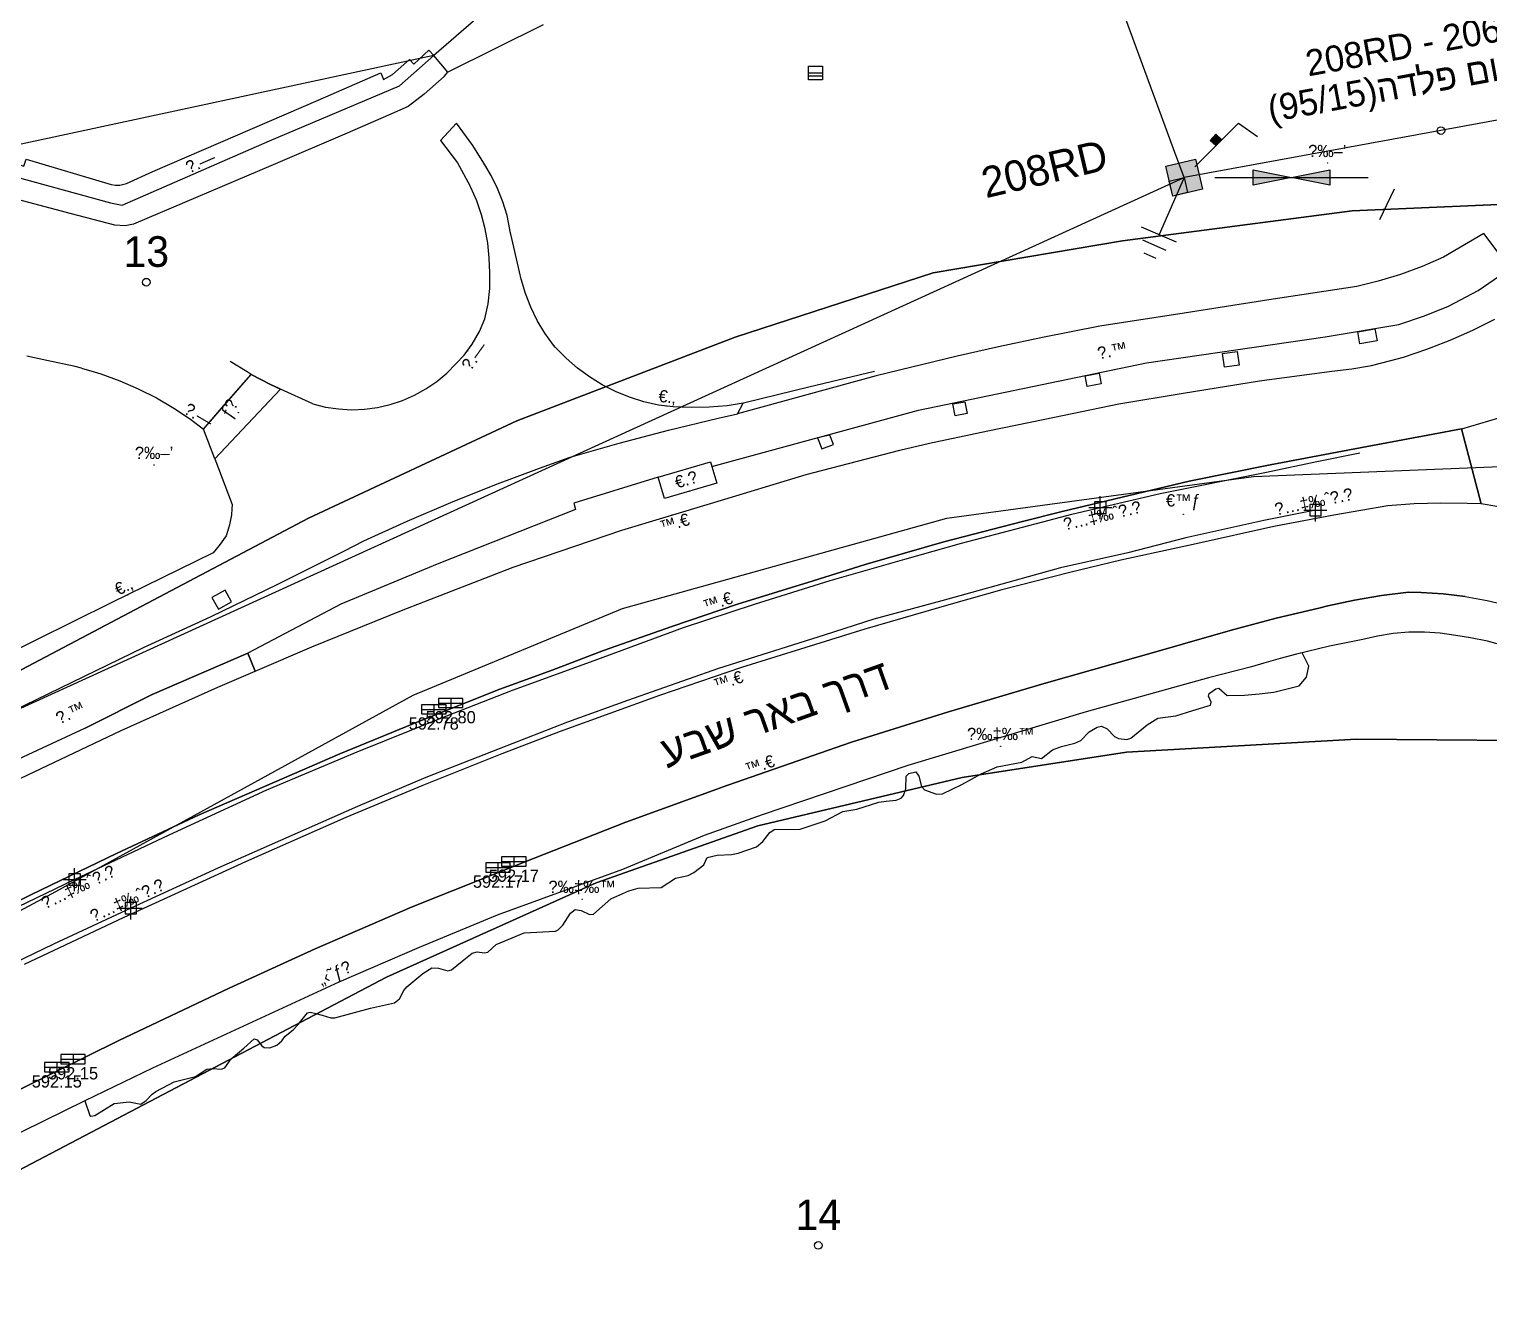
# Model space of a CAD drawing. Header units: metres. Extents: x 218299 to 220222, y 572714 to 574340.
# Drawn here: x 219851.5 to 219946.7, y 573638.4 to 573720.8 of the extents above; entities that cross this region are included whole.
import ezdxf
from ezdxf.enums import TextEntityAlignment as Align

# ---------------------------------------------------------------- set-up
doc = ezdxf.new("R2010")
doc.units = ezdxf.units.M
doc.header["$MEASUREMENT"] = 0
doc.header["$PDMODE"] = 66
doc.header["$PDSIZE"] = 0.75
for name, color, linetype in [('1602', 44, 'Continuous'), ('1603', 44, 'Continuous'), ('6011', 10, 'Continuous'), ('6371', 7, 'Continuous'), ('6522', 1, 'Continuous'), ('6531', 7, 'Continuous'), ('6561', 7, 'Continuous'), ('6902', 1, 'Continuous'), ('A_POINTS', 2, 'Continuous'), ('I_OTHER', 7, 'Continuous'), ('M2211', 253, 'Continuous'), ('M2401', 7, 'Continuous'), ('M2404', 7, 'Continuous'), ('M2405', 253, 'Continuous'), ('M2407', 253, 'Continuous'), ('M2408', 253, 'Continuous'), ('M2412', 253, 'Continuous'), ('M2420', 253, 'Continuous'), ('m2511', 253, 'Continuous'), ('M2602', 253, 'Continuous'), ('M2605', 253, 'Continuous'), ('M2802', 253, 'Continuous'), ('M2804', 253, 'Continuous'), ('M2809', 253, 'Continuous'), ('M4903', 253, 'Continuous'), ('M5203', 253, 'Continuous'), ('M5250', 253, 'Continuous'), ('Y4410', 253, 'Continuous')]:
    doc.layers.add(name, color=color, linetype=linetype)
doc.styles.add('HEBTXT', font='HEBTXT')
doc.styles.add('MAVAT_HEBTXT', font='HEBTXT')

# ---------------------------------------------------------------- blocks, each defined once
blk = doc.blocks.new('6902')
at = {"layer": 'A_POINTS'}
blk.add_circle((0, 0), 0.25, dxfattribs=at)
at = {"color": 0, "style": 'HEBTXT', "flags": 1}
blk.add_attdef('CODE', (-2.918, 6.399), '', height=1.7, dxfattribs=at)
at = {"color": 0, "style": 'HEBTXT'}
for tag, p in [('PATH', (0.169, 4.708)), ('HTCH', (0.169, 2.708))]:
    blk.add_attdef(tag, text='', height=1.7, dxfattribs=at).set_placement(p, align=Align.MIDDLE_CENTER)
blk = doc.blocks.new('6522')
at = {"color": 0}
for points in [[(0.707, 0.707), (3.55, 3.55), (4.778, 2.689)], [(2.084, 2.082), (1.693, 2.422), (2.067, 2.83), (2.465, 2.465)]]:
    blk.add_lwpolyline(points, dxfattribs=at)
blk.add_solid([(2.083, 2.083), (1.693, 2.422), (2.465, 2.465), (2.067, 2.83)], dxfattribs=at)
at = {"color": 0, "style": 'HEBTXT'}
blk.add_attdef('PLACE', (4.757, 3.899), '', height=1.7, dxfattribs=at)
blk = doc.blocks.new('6371')
at = {"color": 0}
for points in [[(-1, -1), (-1, 1), (1, 1), (1, -1)], [(-1, -1), (-1, 0), (0, 0), (0, -1)]]:
    blk.add_lwpolyline(points, close=True, dxfattribs=at)
blk.add_solid([(-1, -1), (1, -1), (-1, 1), (1, 1)], dxfattribs=at)
at = {"color": 0, "style": 'HEBTXT'}
blk.add_attdef('POLE_NUM', (2, 2), '', height=2, dxfattribs=at)
at = {"color": 0, "style": 'HEBTXT', "flags": 1}
blk.add_attdef('MAP_TYPE', (2.062, -0.532), '', height=2, dxfattribs=at)
blk = doc.blocks.new('6531')
at = {"color": 0}
blk.add_lwpolyline([(2, 0), (12, 0)], dxfattribs=at)
for points in [[(4.5, -0.5), (4.5, 0.5), (7, 0)], [(9.5, 0.5), (9.5, -0.5), (7, 0)]]:
    blk.add_lwpolyline(points, close=True, dxfattribs=at)
for points in [[(4.5, -0.5), (4.5, 0.5), (7, 0)], [(9.5, -0.5), (9.5, 0.5), (7, 0)]]:
    blk.add_solid(points, dxfattribs=at)
blk = doc.blocks.new('6561')
at = {"color": 0}
blk.add_line((0, 0), (-1.62, -3.72), dxfattribs=at)
at = {"color": 0, "flags": 128}
for points in [[(-2.812, -3.202), (-0.519, -4.199)], [(-2.718, -4.061), (-1.185, -4.727)], [(-2.624, -4.919), (-1.851, -5.255)]]:
    blk.add_lwpolyline(points, dxfattribs=at)
at = {"color": 0, "style": 'HEBTXT'}
for tag, p in [('TYPE', (1.691, -1.644)), ('DESC', (1.691, -4.209))]:
    blk.add_attdef(tag, p, '', height=1.5, dxfattribs=at)
blk = doc.blocks.new('1603')
at = {"layer": 'A_POINTS'}
blk.add_circle((0, 0), 0.25, dxfattribs=at)
at = {"color": 0, "style": 'HEBTXT'}
blk.add_attdef('PARCEL_NUM', text='', height=2, dxfattribs=at).set_placement((0, 1), align=Align.CENTER)
at = {"color": 0, "style": 'HEBTXT', "flags": 1}
blk.add_attdef('LOT_NUM', text='', height=2, dxfattribs=at).set_placement((0, -2.5), align=Align.CENTER)
blk = doc.blocks.new('M2802')
blk.add_circle((0, 0), 0.025)
at = {"style": 'MAVAT_HEBTXT'}
blk.add_attdef('NAME', text='', height=0.8, dxfattribs=at).set_placement((0, 1.59), align=Align.MIDDLE)
blk = doc.blocks.new('M2804')
blk.add_circle((0, 0), 0.025)
at = {"style": 'MAVAT_HEBTXT'}
blk.add_attdef('NAME', text='', height=0.8, dxfattribs=at).set_placement((0, 1.59), align=Align.MIDDLE)
blk = doc.blocks.new('M2404')
blk.add_circle((0, 0), 0.025)
at = {"style": 'MAVAT_HEBTXT'}
blk.add_attdef('NAME', text='', height=0.8, dxfattribs=at).set_placement((0, 1.59), align=Align.MIDDLE)
blk = doc.blocks.new('M2211')
blk.add_circle((0, 0), 0.025)
at = {"style": 'MAVAT_HEBTXT'}
blk.add_attdef('NAME', text='', height=0.8, dxfattribs=at).set_placement((0, 1.59), align=Align.MIDDLE)
blk = doc.blocks.new('M2407')
blk.add_circle((0, 0), 0.025)
at = {"style": 'MAVAT_HEBTXT'}
blk.add_attdef('NAME', text='', height=0.8, dxfattribs=at).set_placement((0, 1.59), align=Align.MIDDLE)
blk = doc.blocks.new('M2408')
blk.add_circle((0, 0), 0.025)
at = {"style": 'MAVAT_HEBTXT'}
blk.add_attdef('NAME', text='', height=0.8, dxfattribs=at).set_placement((0, 1.59), align=Align.MIDDLE)
blk = doc.blocks.new('M2412')
blk.add_circle((0, 0), 0.025)
at = {"style": 'MAVAT_HEBTXT'}
blk.add_attdef('NAME', text='', height=0.8, dxfattribs=at).set_placement((0, 1.59), align=Align.MIDDLE)
blk = doc.blocks.new('M2602')
blk.add_circle((0, 0), 0.025)
at = {"style": 'MAVAT_HEBTXT'}
blk.add_attdef('NAME', text='', height=0.8, dxfattribs=at).set_placement((0, 1.59), align=Align.MIDDLE)
blk = doc.blocks.new('M2605')
blk.add_circle((0, 0), 0.025)
at = {"style": 'MAVAT_HEBTXT'}
blk.add_attdef('NAME', text='', height=0.8, dxfattribs=at).set_placement((0, 1.59), align=Align.MIDDLE)
blk = doc.blocks.new('M2809')
blk.add_circle((0, 0), 0.025)
at = {"style": 'MAVAT_HEBTXT'}
blk.add_attdef('NAME', text='', height=0.8, dxfattribs=at).set_placement((0, 1.59), align=Align.MIDDLE)
blk = doc.blocks.new('2511')
blk.add_point((0, 0))
at = {"style": 'HEBTXT'}
blk.add_attdef('TYPE', text='', height=0.8, dxfattribs=at).set_placement((0, 1.12), align=Align.MIDDLE)
blk = doc.blocks.new('M5203')
for points in [[(1.54, -1.47), (-1.54, -1.47), (-1.54, 1.47), (1.54, 1.47)], [(-1.54, 0), (1.54, 0)], [(1.54, 1.47), (1.54, -1.47)], [(-1.54, -0.66), (1.54, -0.66)]]:
    blk.add_lwpolyline(points)
at = {"style": 'MAVAT_HEBTXT', "flags": 1}
for tag, p in [('MARK', (0, 3.2)), ('HEIGHT', (0, -3.3)), ('NAME', (0, -5.87))]:
    blk.add_attdef(tag, text='', height=0.8, dxfattribs=at).set_placement(p, align=Align.MIDDLE)
blk = doc.blocks.new('M4903')
blk.add_lwpolyline([(-1.6, -0.59), (1.6, -0.59), (1.6, 0.62), (-1.6, 0.62)], close=True)
for points in [[(-1.57, 0), (1.57, 0)], [(0, 0.62), (0, -0.59)]]:
    blk.add_lwpolyline(points)
at = {"style": 'MAVAT_HEBTXT', "flags": 1}
for tag, p in [('MARK', (0, 1.87)), ('IL', (0, -6.97))]:
    blk.add_attdef(tag, text='', height=0.8, dxfattribs=at).set_placement(p, align=Align.MIDDLE)
at = {"style": 'MAVAT_HEBTXT'}
for tag, p in [('HEIGHT', (0, -1.84)), ('NAME', (0, -4.41))]:
    blk.add_attdef(tag, text='', height=0.8, dxfattribs=at).set_placement(p, align=Align.MIDDLE)
blk = doc.blocks.new('111')
at = {"layer": 'M2211'}
blk.add_polyline3d([(219896.387, 573691.186, 595.65), (219892.971, 573690.181, 595.65), (219892.549, 573691.579, 595.65), (219892.549, 573691.579, 595.65), (219895.965, 573692.584, 595.65), (219896.058, 573692.278, 595.65), (219896.387, 573691.186, 595.65)], close=True, dxfattribs=at)
at = {"layer": 'M2401'}
for points in [[(219850.98, 573671.925, 594.211), (219853.592, 573673.165, 594.211), (219857.524, 573675.034, 594.211), (219863.825, 573677.874, 594.211), (219866.253, 573678.914, 594.211), (219869.962, 573680.504, 594.211), (219875.813, 573682.882, 594.211), (219883.104, 573685.692, 594.211), (219890.187, 573688.119, 594.211), (219896.198, 573689.932, 594.211), (219902.216, 573691.755, 594.211), (219908.319, 573693.346, 594.211), (219910.247, 573693.806, 594.211), (219914.067, 573694.605, 594.211), (219917.79, 573695.356, 594.211), (219922.618, 573696.369, 594.211), (219926.815, 573697.063, 594.211), (219931.794, 573697.873, 594.211), (219936.512, 573698.494, 594.211), (219937.81, 573698.645, 594.211), (219939.095, 573698.874, 594.211), (219940.365, 573699.181, 594.211), (219941.174, 573699.42, 594.211), (219942.711, 573699.93, 594.211), (219942.988, 573700.037, 594.211), (219944.221, 573700.514, 594.211), (219945.7, 573701.171, 594.211), (219945.701, 573701.171, 594.211), (219947.146, 573701.9, 594.211)], [(219844.794, 573660.923, 592.981), (219851.667, 573664.325, 592.981), (219857.214, 573667.013, 592.981), (219862.613, 573669.534, 592.981), (219871.778, 573673.526, 592.981), (219876.987, 573675.658, 592.981), (219882.236, 573677.747, 592.981), (219885.636, 573678.986, 592.981), (219888.981, 573680.256, 592.981), (219893.456, 573681.824, 592.981), (219897.726, 573683.289, 592.981), (219902.674, 573684.811, 592.981), (219906.06, 573685.865, 592.981), (219911.198, 573687.345, 592.981), (219916.322, 573688.683, 592.981), (219918.906, 573689.335, 592.981), (219927.191, 573691.313, 592.981), (219932.494, 573692.389, 592.981), (219938.81, 573693.575, 592.981), (219943.123, 573694.385, 592.981), (219944.971, 573694.722, 592.981), (219944.981, 573694.723, 592.981), (219947.929, 573695.599, 592.981)], [(219949.315, 573689.309, 592.981), (219946.248, 573689.829, 592.981), (219946.222, 573689.834, 592.981), (219945.337, 573689.866, 592.981), (219943.608, 573689.88, 592.981), (219941.881, 573689.826, 592.981), (219940.158, 573689.706, 592.981), (219936.644, 573689.103, 592.981), (219932.718, 573688.363, 592.981), (219927.649, 573687.23, 592.981), (219922.749, 573686.158, 592.981), (219919.41, 573685.353, 592.981), (219914.98, 573684.214, 592.981), (219911.675, 573683.292, 592.981), (219906.047, 573681.658, 592.981), (219897.994, 573679.158, 592.981), (219892.652, 573677.314, 592.981), (219886.164, 573674.97, 592.981), (219882.361, 573673.519, 592.981), (219877.138, 573671.434, 592.981), (219872.178, 573669.358, 592.981), (219865.626, 573666.474, 592.981), (219857.689, 573662.838, 592.981), (219851.188, 573659.761, 592.981)], [(219945.195, 573683.787, 592.648), (219945.21, 573683.786, 592.648), (219946.632, 573683.535, 592.648), (219948.039, 573683.206, 592.648)], [(219849.079, 573650.722, 592.648), (219857.367, 573654.812, 592.648), (219864.56, 573658.224, 592.648), (219870.184, 573660.795, 592.648), (219876.512, 573663.523, 592.648), (219884.415, 573666.683, 592.648), (219890.453, 573669.046, 592.648), (219897.096, 573671.481, 592.648), (219905.175, 573674.274, 592.648), (219911.488, 573676.255, 592.648), (219917.745, 573678.111, 592.648), (219925.323, 573680.251, 592.648), (219928.193, 573681.094, 592.648), (219930.105, 573681.635, 592.648), (219932.872, 573682.362, 592.648), (219935.654, 573683.027, 592.648), (219936.251, 573683.175, 592.648), (219937.987, 573683.55, 592.648), (219939.738, 573683.847, 592.648), (219941.5, 573684.066, 592.648), (219942.335, 573684.049, 592.648), (219943.776, 573683.957, 592.648), (219945.195, 573683.787, 592.648)]]:
    blk.add_polyline3d(points, dxfattribs=at)
at = {"layer": 'M2404'}
for points in [[(219945.7, 573701.171, 593.248), (219945.701, 573701.171, 593.248), (219947.146, 573701.9, 593.248)], [(219850.98, 573671.925, 593.311), (219853.592, 573673.165, 593.311), (219857.524, 573675.034, 593.311), (219863.825, 573677.874, 593.311), (219866.253, 573678.914, 593.311), (219869.962, 573680.504, 593.311), (219875.813, 573682.882, 593.311), (219883.104, 573685.692, 593.311), (219890.187, 573688.119, 593.311), (219896.198, 573689.932, 593.311), (219902.216, 573691.755, 593.311), (219908.319, 573693.346, 593.311), (219910.247, 573693.806, 593.311), (219914.067, 573694.605, 593.311), (219917.79, 573695.356, 593.311), (219922.618, 573696.369, 593.311), (219926.815, 573697.063, 593.311), (219931.794, 573697.873, 593.311), (219936.512, 573698.494, 593.311), (219937.81, 573698.645, 593.311), (219939.095, 573698.874, 593.311), (219940.365, 573699.181, 593.311), (219941.174, 573699.42, 593.311), (219942.711, 573699.93, 593.311), (219942.988, 573700.037, 593.311)], [(219944.971, 573694.722, 592.981), (219943.123, 573694.385, 592.981), (219938.81, 573693.575, 592.981), (219932.494, 573692.389, 592.981), (219927.191, 573691.313, 592.981), (219918.906, 573689.335, 592.981), (219916.322, 573688.683, 592.981), (219911.198, 573687.345, 592.981), (219906.06, 573685.865, 592.981), (219902.674, 573684.811, 592.981), (219897.726, 573683.289, 592.981), (219893.456, 573681.824, 592.981), (219888.981, 573680.256, 592.981), (219885.636, 573678.986, 592.981), (219882.236, 573677.747, 592.981), (219876.987, 573675.658, 592.981), (219871.778, 573673.526, 592.981), (219862.613, 573669.534, 592.981), (219857.214, 573667.013, 592.981), (219851.667, 573664.325, 592.981), (219844.794, 573660.923, 592.981)], [(219946.248, 573689.829, 592.741), (219946.222, 573689.834, 592.741), (219945.337, 573689.866, 592.741), (219943.608, 573689.88, 592.741), (219941.881, 573689.826, 592.741), (219940.158, 573689.706, 592.741), (219936.644, 573689.103, 592.741), (219932.718, 573688.363, 592.741), (219927.649, 573687.23, 592.741), (219922.749, 573686.158, 592.741), (219919.41, 573685.353, 592.741), (219914.98, 573684.214, 592.741), (219911.675, 573683.292, 592.741), (219906.047, 573681.658, 592.741), (219897.994, 573679.158, 592.741), (219892.652, 573677.314, 592.741), (219886.164, 573674.97, 592.741), (219882.361, 573673.519, 592.741), (219877.138, 573671.434, 592.741), (219872.178, 573669.358, 592.741), (219865.626, 573666.474, 592.741), (219857.689, 573662.838, 592.741), (219851.188, 573659.761, 592.741)], [(219945.195, 573683.787, 592.621), (219943.776, 573683.957, 592.621), (219942.335, 573684.049, 592.621), (219941.5, 573684.066, 592.621), (219939.738, 573683.847, 592.621), (219937.987, 573683.55, 592.621), (219936.251, 573683.175, 592.621), (219935.654, 573683.027, 592.621), (219932.872, 573682.362, 592.621), (219930.105, 573681.635, 592.621), (219928.193, 573681.094, 592.621), (219925.323, 573680.251, 592.621), (219917.745, 573678.111, 592.621), (219911.488, 573676.255, 592.621), (219905.175, 573674.274, 592.621), (219897.096, 573671.481, 592.621), (219890.453, 573669.046, 592.621), (219884.415, 573666.683, 592.621), (219876.512, 573663.523, 592.621), (219870.184, 573660.795, 592.621), (219864.56, 573658.224, 592.621), (219857.367, 573654.812, 592.621), (219849.079, 573650.722, 592.621)]]:
    blk.add_polyline3d(points, dxfattribs=at)
at = {"layer": 'M2405'}
for points in [[(219880.503, 573721.332, 594.681), (219877.916, 573719.095, 594.681)], [(219885.049, 573721.101, 593.648), (219878.842, 573718.007, 593.648)]]:
    blk.add_polyline3d(points, dxfattribs=at)
at = {"layer": 'M2407'}
for points in [[(219878.587, 573717.732, 595.177), (219878.842, 573718.007, 595.177), (219877.916, 573719.095, 595.335)], [(219878.587, 573717.732, 595.177), (219877.29, 573716.572, 595.177), (219876.237, 573715.768, 595.177), (219874.963, 573715.214, 595.177), (219872.26, 573714.03, 595.072), (219867.432, 573711.961, 595.072), (219858.328, 573708.094, 594.967), (219857.772, 573707.982, 594.967), (219857.118, 573708.017, 594.967), (219854.289, 573708.762, 594.967), (219848.694, 573710.253, 595.072)], [(219948.146, 573705.193, 593.337), (219946.424, 573707.475, 593.397), (219943.783, 573705.935, 593.427), (219942.397, 573705.338, 593.427), (219940.981, 573704.816, 593.427), (219939.54, 573704.37, 593.427), (219938.145, 573704.016, 593.427), (219932.407, 573703.146, 593.427), (219926.877, 573702.292, 593.367), (219921.376, 573701.426, 593.397), (219917.64, 573700.704, 593.427), (219914.753, 573700.082, 593.397), (219912.056, 573699.466, 593.457), (219906.784, 573698.194, 593.487)], [(219896.058, 573692.278, 593.392), (219909.537, 573695.96, 593.482), (219924.406, 573699.032, 593.482), (219936.063, 573700.728, 593.482), (219940.885, 573701.54, 593.482), (219942.559, 573702.102, 593.482), (219944.118, 573702.745, 593.482), (219946.062, 573703.756, 593.482), (219948.146, 573705.193, 593.337)], [(219906.784, 573698.194, 593.487), (219897.728, 573695.714, 593.61)], [(219892.549, 573691.579, 593.441), (219887.058, 573689.876, 593.441), (219887.166, 573689.456, 593.441), (219878.136, 573685.894, 593.351), (219871.842, 573683.287, 593.351), (219865.777, 573680.082, 593.1)], [(219855.174, 573675.199, 592.92), (219859.542, 573677.39, 592.98), (219865.777, 573680.082, 593.1)], [(219855.174, 573675.199, 592.92), (219847.351, 573671.565, 592.815), (219841.043, 573668.426, 592.71), (219836.134, 573666.004, 592.605), (219827.626, 573661.567, 592.395), (219821.87, 573658.567, 592.185), (219814.373, 573654.74, 592.08), (219809.52, 573652.177, 591.975), (219800.611, 573647.658, 591.765), (219790.735, 573642.723, 591.45), (219783.199, 573639.005, 591.345)]]:
    blk.add_polyline3d(points, dxfattribs=at)
at = {"layer": 'M2408'}
for points in [[(219883.502, 573704.971, 594.757), (219882.933, 573707.44, 594.757), (219882.91, 573707.588, 594.757), (219882.888, 573707.736, 594.757), (219882.694, 573708.656, 594.757), (219882.424, 573709.556, 594.757), (219882.078, 573710.429, 594.757), (219881.66, 573711.27, 594.757), (219881.172, 573712.072, 594.757), (219880.461, 573713.23, 594.757), (219879.399, 573714.676, 594.757), (219878.362, 573713.56, 594.757)], [(219846.568, 573674.432, 593.13), (219858.987, 573680.453, 593.13), (219863.385, 573682.487, 593.13), (219867.75, 573684.59, 593.13), (219872.082, 573686.762, 593.13), (219873.358, 573687.418, 593.13), (219876.177, 573688.707, 593.13), (219879.028, 573689.929, 593.13), (219881.906, 573691.083, 593.13), (219884.812, 573692.168, 593.13), (219886.816, 573692.872, 593.13), (219890.015, 573693.801, 593.13), (219893.235, 573694.655, 593.13), (219896.474, 573695.434, 593.13), (219897.728, 573695.714, 593.13), (219898.093, 573696.404, 593.13)], [(219946.248, 573689.829, 592.831), (219944.971, 573694.722, 592.831)], [(219947.747, 573680.56, 593.059), (219946.662, 573680.866, 593.059), (219945.558, 573681.095, 593.059), (219944.598, 573681.23, 593.059), (219943.58, 573681.383, 593.059), (219942.553, 573681.457, 593.059), (219941.524, 573681.451, 593.059), (219940.498, 573681.365, 593.059), (219939.482, 573681.2, 593.059), (219938.525, 573680.97, 593.059), (219936.352, 573680.536, 593.059), (219934.196, 573680.025, 593.059), (219933.128, 573679.731, 593.059), (219932.06, 573679.437, 593.059), (219931.266, 573679.198, 593.059), (219928.462, 573678.485, 593.059), (219920.471, 573676.262, 593.059), (219908.844, 573672.755, 593.059), (219899.347, 573669.539, 593.059), (219895.556, 573668.177, 593.059), (219890.232, 573665.959, 593.059), (219882.06, 573662.975, 593.059), (219876.972, 573660.871, 593.059), (219871.717, 573658.619, 593.059), (219859.555, 573653.006, 593.059), (219855.157, 573650.856, 593.059), (219847.032, 573646.884, 593.059)], [(219865.777, 573680.082, 593.1), (219866.253, 573678.914, 593.1)]]:
    blk.add_polyline3d(points, dxfattribs=at)
at = {"layer": 'M2412'}
for points in [[(219846.94, 573712.436, 595.44), (219847.26, 573713.21, 595.429), (219851.175, 573711.878, 595.375), (219851.327, 573712.326, 595.499), (219856.879, 573710.685, 595.484), (219857.143, 573710.633, 595.484), (219857.437, 573710.643, 595.489), (219857.867, 573710.743, 595.479), (219859.577, 573711.533, 595.489), (219870.382, 573716.184, 595.578), (219874.456, 573717.965, 595.544), (219874.627, 573717.531, 595.32), (219875.228, 573717.858, 595.35), (219876.322, 573718.835, 595.4), (219876.61, 573718.537, 595.276), (219877.588, 573719.446, 595.286), (219877.916, 573719.095, 595.335)], [(219862.896, 573694.718, 594.577), (219865.993, 573698.288, 594.705), (219867.27, 573697.626, 593.985), (219867.912, 573697.328, 593.445), (219863.628, 573692.782, 593.445), (219863.628, 573692.782, 593.445)]]:
    blk.add_polyline3d(points, close=True, dxfattribs=at)
at = {"layer": 'M2420'}
blk.add_lwpolyline([(219445.691, 573442.812), (219468.625, 573458.445), (219498.301, 573476.675), (219550.711, 573503.985), (219612.156, 573535.917), (219624.068, 573542.933), (219675.566, 573570.285), (219719.91, 573592.88), (219768.365, 573619.149), (219812.181, 573642.47), (219853.257, 573664.527), (219876.57, 573677.339), (219890.222, 573683.01), (219911.39, 573688.906), (219931.388, 573691.621), (219956.09, 573692.62)], dxfattribs=at)
blk.add_lwpolyline([(219445.691, 573442.812), (219468.625, 573458.445), (219498.301, 573476.675), (219550.711, 573503.985), (219612.156, 573535.917), (219624.068, 573542.933), (219675.566, 573570.285), (219719.91, 573592.88), (219768.365, 573619.149), (219812.181, 573642.47), (219853.257, 573664.527), (219876.57, 573677.339), (219890.222, 573683.01), (219911.39, 573688.906), (219931.388, 573691.621), (219956.09, 573692.62)], dxfattribs=at)
at = {"layer": 'M2420', "linetype": 'Continuous', "lineweight": -3}
blk.add_lwpolyline([(219445.691, 573442.812), (219468.625, 573458.445), (219498.301, 573476.675), (219550.711, 573503.985), (219612.156, 573535.917), (219624.068, 573542.933), (219675.566, 573570.285), (219719.91, 573592.88), (219768.365, 573619.149), (219812.181, 573642.47), (219853.257, 573664.527), (219876.57, 573677.339), (219890.222, 573683.01), (219911.39, 573688.906), (219931.388, 573691.621), (219956.09, 573692.62)], dxfattribs=at)
at = {"layer": 'm2511'}
for points in [[(219849.532, 573662.942, 593.903), (219854.486, 573665.308, 593.903), (219860.656, 573668.239, 593.903), (219867.026, 573671.177, 593.903), (219872.928, 573673.651, 593.903), (219878.273, 573675.81, 593.903), (219883.062, 573677.668, 593.903), (219888.374, 573679.616, 593.903), (219894.219, 573681.756, 593.903), (219898.839, 573683.296, 593.903), (219903.767, 573684.822, 593.903), (219908.644, 573686.22, 593.903), (219912.347, 573687.278, 593.903), (219917.655, 573688.655, 593.903), (219919.547, 573689.155, 593.903), (219925.309, 573690.5, 593.903), (219932.241, 573691.913, 593.903), (219935.531, 573692.591, 593.903), (219938.329, 573693.167, 593.903)], [(219935.436, 573689.423, 593.723), (219932.074, 573688.74, 593.723), (219926.971, 573687.606, 593.723), (219923.199, 573686.645, 593.723), (219918.811, 573685.667, 593.723), (219915.373, 573684.709, 593.723), (219911.061, 573683.512, 593.723), (219906.635, 573682.309, 593.723), (219903.392, 573681.258, 593.723), (219896.492, 573679.09, 593.723), (219890.562, 573677.005, 593.723), (219886.64, 573675.578, 593.723), (219882.172, 573673.843, 593.723), (219877.405, 573671.97, 593.723), (219872.944, 573670.068, 593.723), (219863.832, 573666.061, 593.723), (219858.148, 573663.443, 593.723), (219853.098, 573661.084, 593.723), (219846.697, 573657.992, 593.723)]]:
    blk.add_polyline3d(points, dxfattribs=at)
at = {"layer": 'M2602'}
for points in [[(219906.672, 573698.472, 594.079), (219902.396, 573697.444, 594.139), (219898.219, 573696.424, 594.199), (219898.093, 573696.404, 594.198), (219897.055, 573696.242, 594.191), (219895.882, 573696.139, 594.194), (219894.704, 573696.116, 594.208), (219893.527, 573696.171, 594.231), (219892.572, 573696.275, 594.259), (219891.619, 573696.497, 594.247), (219890.686, 573696.794, 594.248), (219889.781, 573697.167, 594.259), (219888.908, 573697.611, 594.282), (219888.075, 573698.124, 594.316), (219887.286, 573698.702, 594.361), (219886.548, 573699.342, 594.417), (219885.864, 573700.04, 594.483), (219885.726, 573700.195, 594.499), (219885.163, 573700.978, 594.519), (219884.668, 573701.806, 594.54), (219884.242, 573702.671, 594.562), (219883.89, 573703.569, 594.584), (219883.613, 573704.493, 594.607), (219883.502, 573704.971, 594.619), (219883.502, 573704.971, 594.619), (219883.502, 573704.971, 594.619), (219883.502, 573704.971, 594.619)], [(219863.628, 573692.782, 594.061), (219864.758, 573689.792, 594.061), (219864.739, 573689.508, 594.061)], [(219864.739, 573689.508, 594.061), (219864.713, 573689.119, 594.061), (219864.588, 573688.456, 594.061), (219864.385, 573687.812, 594.061), (219864.361, 573687.75, 594.061), (219863.923, 573687.113, 594.061), (219863.517, 573686.627, 594.061), (219856.879, 573683.365, 593.641), (219849.471, 573679.725, 593.406)]]:
    blk.add_polyline3d(points, dxfattribs=at)
at = {"layer": 'M2605'}
for points in [[(219846.97, 573712.423, 595.44), (219849.524, 573711.482, 595.23), (219856.829, 573709.485, 595.02), (219857.59, 573709.327, 595.02), (219867.208, 573713.523, 595.23), (219875.684, 573717.119, 595.23), (219877.916, 573719.095, 595.335)], [(219878.362, 573713.56, 595.117), (219879.465, 573712.089, 595.117), (219880.261, 573710.621, 595.012)], [(219870.035, 573696.359, 594.697), (219870.861, 573696.154, 594.719), (219871.702, 573696.027, 594.74), (219872.552, 573695.981, 594.758), (219873.402, 573696.013, 594.775), (219874.246, 573696.126, 594.79), (219875.075, 573696.317, 594.802), (219875.883, 573696.585, 594.813), (219876.662, 573696.928, 594.821), (219877.406, 573697.343, 594.826), (219878.107, 573697.825, 594.83), (219878.76, 573698.371, 594.83), (219879.359, 573698.976, 594.828), (219879.905, 573699.544, 594.824), (219880.42, 573700.26, 594.817), (219880.909, 573701.085, 594.813), (219881.25, 573701.913, 594.813), (219881.473, 573702.88, 594.818), (219881.568, 573703.882, 594.827), (219881.571, 573704.919, 594.84), (219881.524, 573705.89, 594.858), (219881.441, 573706.843, 594.88), (219881.279, 573707.785, 594.906), (219881.038, 573708.711, 594.936), (219880.721, 573709.613, 594.969), (219880.33, 573710.485, 595.006), (219880.261, 573710.621, 595.012)], [(219854.926, 573698.693, 594.577), (219854.52, 573698.793, 594.576), (219852.674, 573699.183, 594.592), (219851.358, 573699.484, 594.655)], [(219870.035, 573696.359, 594.697), (219867.912, 573697.328, 594.697), (219867.786, 573697.386, 594.697), (219867.27, 573697.626, 594.723), (219867.27, 573697.626, 594.723), (219867.269, 573697.626, 594.723), (219865.993, 573698.288, 594.789), (219865.737, 573698.442, 594.802), (219864.628, 573699.127, 594.802)], [(219854.926, 573698.693, 594.577), (219855.758, 573698.448, 594.577)], [(219855.758, 573698.448, 594.577), (219856.19, 573698.321, 594.577), (219857.429, 573697.873, 594.577), (219858.639, 573697.35, 594.577), (219859.815, 573696.755, 594.577), (219860.952, 573696.09, 594.577), (219862.047, 573695.356, 594.577), (219862.896, 573694.718, 594.577), (219864.092, 573696.096, 594.626)], [(219864.092, 573696.096, 594.626), (219865.993, 573698.288, 594.705)]]:
    blk.add_polyline3d(points, dxfattribs=at)
at = {"layer": 'M2802'}
blk.add_polyline3d([(219932.726, 573677.542, 592.575), (219934.383, 573677.947, 592.575), (219934.852, 573678.521, 592.575), (219935.003, 573679.242, 592.575), (219934.576, 573680.115, 592.602), (219934.196, 573680.025, 592.596), (219933.128, 573679.731, 592.561), (219932.06, 573679.437, 592.544), (219931.266, 573679.198, 592.531), (219928.462, 573678.485, 592.575), (219920.471, 573676.262, 592.485), (219908.844, 573672.755, 592.425), (219899.347, 573669.539, 592.305), (219895.556, 573668.177, 592.275), (219890.232, 573665.959, 592.245), (219882.06, 573662.975, 592.245), (219876.972, 573660.871, 592.215), (219871.717, 573658.619, 592.185), (219859.555, 573653.006, 592.215), (219855.157, 573650.856, 592.173), (219855.472, 573649.914, 592.053), (219855.552, 573649.855, 592.048), (219855.803, 573649.898, 592.053), (219857.058, 573650.681, 591.933), (219858.033, 573650.804, 591.933), (219858.809, 573650.645, 591.873), (219859.158, 573650.877, 591.857), (219859.551, 573651.305, 591.857), (219859.772, 573651.479, 591.873), (219860.973, 573652.098, 591.993), (219862.374, 573652.45, 592.113), (219863.115, 573652.925, 592.113), (219863.501, 573652.967, 592.074), (219864.05, 573652.928, 592.006), (219864.287, 573653.018, 591.993), (219864.706, 573653.611, 591.993), (219865.531, 573654.293, 591.993), (219866.195, 573654.902, 591.993), (219866.404, 573654.847, 592.024), (219866.69, 573654.461, 592.098), (219866.846, 573654.347, 592.113), (219867.216, 573654.319, 591.993), (219867.67, 573654.498, 591.993), (219868.006, 573654.775, 591.993), (219868.227, 573655.088, 591.993), (219868.741, 573655.506, 591.993), (219869.068, 573655.837, 591.993), (219869.669, 573656.599, 591.993), (219869.844, 573656.643, 591.993), (219870.212, 573656.574, 591.993), (219870.631, 573656.451, 591.98), (219871.19, 573656.28, 591.946), (219871.468, 573656.278, 591.933), (219873.788, 573656.917, 591.873), (219875.355, 573657.261, 591.873), (219875.677, 573657.528, 591.873), (219875.973, 573658.064, 591.873), (219876.155, 573658.304, 591.873), (219877.207, 573659.186, 591.962), (219877.79, 573659.537, 591.993), (219878.22, 573659.535, 591.993), (219878.825, 573659.35, 591.993), (219879.079, 573659.421, 591.993), (219879.777, 573659.99, 591.993), (219880.421, 573660.503, 591.993), (219880.739, 573660.581, 591.993), (219881.224, 573660.529, 591.993), (219881.44, 573660.579, 591.993), (219881.977, 573661.074, 591.993), (219883.81, 573661.839, 591.993), (219885.847, 573661.943, 591.873), (219886.03, 573662.023, 591.865), (219886.327, 573662.329, 591.851), (219886.828, 573663.113, 591.827), (219887.141, 573663.356, 591.813), (219887.528, 573663.29, 591.79), (219888.08, 573663.024, 591.756), (219888.326, 573663.048, 591.753), (219889.478, 573664.061, 591.873), (219890.633, 573664.571, 591.993), (219891.242, 573664.749, 591.873), (219892.758, 573664.801, 591.813), (219893.69, 573665.392, 591.813), (219894.508, 573665.578, 591.993), (219894.874, 573665.77, 591.987), (219895.531, 573666.276, 591.933), (219895.752, 573666.744, 592.053), (219896.414, 573666.904, 592.054), (219897.332, 573666.954, 592.021), (219897.777, 573667.03, 591.993), (219898.975, 573667.447, 591.873), (219899.378, 573667.797, 591.9), (219899.833, 573668.383, 591.977), (219900.127, 573668.57, 591.993), (219901.83, 573668.598, 591.993), (219903.452, 573669.153, 591.993), (219904.593, 573669.752, 592.053), (219905.526, 573669.904, 592.173), (219906.955, 573670.361, 592.173), (219907.436, 573670.431, 592.173), (219908.089, 573670.5, 592.173), (219908.407, 573670.63, 592.173), (219908.566, 573670.793, 592.173), (219908.717, 573671.223, 592.173), (219908.741, 573672.05, 592.293), (219908.92, 573672.236, 592.307), (219909.375, 573672.352, 592.293), (219909.553, 573672.055, 592.2), (219909.737, 573671.389, 592.036), (219909.941, 573671.169, 591.993), (219910.718, 573670.873, 591.951), (219911.098, 573670.912, 591.933), (219912.366, 573671.515, 591.873), (219913.636, 573672.21, 591.933), (219914.68, 573672.674, 591.813), (219916.274, 573672.967, 591.933), (219916.949, 573673.349, 591.993), (219917.574, 573673.219, 591.873), (219918.272, 573673.787, 591.993), (219918.877, 573673.986, 592.03), (219919.738, 573674.203, 592.073), (219920.125, 573674.382, 592.113), (219920.667, 573674.951, 592.233), (219921.207, 573675.255, 592.382), (219921.473, 573675.319, 592.413), (219921.847, 573675.146, 592.373), (219922.331, 573674.656, 592.281), (219922.586, 573674.514, 592.233), (219923.131, 573674.459, 592.153), (219923.385, 573674.542, 592.113), (219924.462, 573675.405, 591.993), (219925.163, 573675.846, 592.173), (219926.333, 573676.002, 592.233), (219927.445, 573676.341, 592.353), (219928.599, 573676.695, 592.473), (219928.639, 573676.878, 592.497), (219928.469, 573677.279, 592.523), (219928.508, 573677.448, 592.533), (219928.934, 573677.761, 592.493), (219929.14, 573677.813, 592.473), (219929.68, 573677.321, 592.473), (219930.817, 573677.344, 592.413), (219931.762, 573677.425, 592.533)], close=True, dxfattribs=at)
at = {"layer": 'M2809'}
for points in [[(219844.794, 573660.923, 592.447), (219851.667, 573664.325, 592.477), (219857.214, 573667.013, 592.567), (219862.613, 573669.534, 592.567), (219871.778, 573673.526, 592.717), (219876.987, 573675.658, 592.747), (219882.236, 573677.747, 592.867), (219885.636, 573678.986, 592.927), (219888.981, 573680.256, 592.897), (219893.456, 573681.824, 592.927), (219897.726, 573683.289, 592.867), (219902.674, 573684.811, 592.987), (219906.06, 573685.865, 592.987), (219911.198, 573687.345, 592.957), (219916.322, 573688.683, 593.041), (219918.906, 573689.335, 593.041), (219927.191, 573691.313, 593.011), (219932.494, 573692.389, 593.011), (219938.81, 573693.575, 593.011), (219943.123, 573694.385, 593.011), (219944.971, 573694.722, 592.981), (219944.971, 573694.722, 592.981), (219946.248, 573689.829, 592.831), (219946.248, 573689.829, 592.831), (219946.222, 573689.834, 592.831), (219945.337, 573689.866, 592.852), (219943.608, 573689.88, 592.858), (219941.881, 573689.826, 592.822), (219940.158, 573689.706, 592.741), (219936.644, 573689.103, 592.831), (219932.718, 573688.363, 592.801), (219927.649, 573687.23, 592.741), (219922.749, 573686.158, 592.741), (219919.41, 573685.353, 592.861), (219914.98, 573684.214, 592.831), (219911.675, 573683.292, 592.831), (219906.047, 573681.658, 592.771), (219897.994, 573679.158, 592.741), (219892.652, 573677.314, 592.711), (219886.164, 573674.97, 592.681), (219882.361, 573673.519, 592.711), (219877.138, 573671.434, 592.621), (219872.178, 573669.358, 592.651), (219865.626, 573666.474, 592.591), (219857.689, 573662.838, 592.471), (219851.188, 573659.761, 592.441)], [(219850.98, 573671.925, 592.867), (219853.592, 573673.165, 592.762), (219857.524, 573675.034, 592.951), (219863.825, 573677.874, 593.071), (219866.253, 573678.914, 593.119), (219865.777, 573680.082, 593.1), (219859.542, 573677.39, 592.98), (219855.174, 573675.199, 592.92), (219847.351, 573671.565, 592.815)]]:
    blk.add_polyline3d(points, dxfattribs=at)
at = {"layer": 'M5250'}
for points in [[(219938.2, 573701.064, 593.385), (219939.312, 573701.269, 593.385), (219939.457, 573700.486, 593.385), (219938.344, 573700.281, 593.385), (219938.2, 573701.064, 593.385)], [(219929.375, 573699.652, 593.385), (219930.339, 573699.789, 593.385), (219930.466, 573698.895, 593.385), (219929.501, 573698.758, 593.385), (219929.375, 573699.652, 593.385)], [(219920.404, 573698.199, 593.43), (219921.323, 573698.375, 593.43), (219921.458, 573697.67, 593.43), (219920.539, 573697.494, 593.43), (219920.404, 573698.199, 593.43)], [(219911.786, 573696.353, 593.407), (219912.566, 573696.502, 593.407), (219912.711, 573695.736, 593.407), (219911.931, 573695.588, 593.407), (219911.786, 573696.353, 593.407)], [(219903.996, 573693.71, 593.227), (219903.76, 573694.317, 593.227), (219902.959, 573694.133, 593.227), (219903.228, 573693.424, 593.227), (219903.996, 573693.71, 593.227)], [(219863.445, 573683.724, 593.287), (219863.861, 573682.967, 593.287), (219864.724, 573683.441, 593.287), (219864.308, 573684.198, 593.287), (219863.445, 573683.724, 593.287)]]:
    blk.add_polyline3d(points, dxfattribs=at)
at = {"layer": 'Y4410'}
blk.add_polyline3d([(219939.649, 573708.405, 593.384), (219940.593, 573710.395, 593.362)], dxfattribs=at)
at = {"layer": 'M2211'}
ref = blk.add_blockref('M2211', (219894.603, 573690.661), dxfattribs=dict(at, xscale=0.5, yscale=0.5, zscale=0.5))
ref.add_attrib('NAME', '€.\x9a', dxfattribs={"layer": '0', "height": 0.8, "rotation": 16.38919, "style": 'MAVAT_HEBTXT'}).set_placement((219894.379, 573691.425), align=Align.MIDDLE)
at = {"layer": 'M2404'}
ref = blk.add_blockref('M2404', (219893.464, 573689.107), dxfattribs=dict(at, xscale=0.5, yscale=0.5, zscale=0.5))
ref.add_attrib('NAME', '™.€', dxfattribs={"layer": '0', "height": 0.8, "rotation": 16.78151, "style": 'MAVAT_HEBTXT'}).set_placement((219893.623, 573688.581), align=Align.MIDDLE)
ref = blk.add_blockref('M2404', (219896.615, 573682.908), dxfattribs=dict(at, xscale=0.5, yscale=0.5, zscale=0.5))
ref.add_attrib('NAME', '™.€', dxfattribs={"layer": '0', "height": 0.8, "rotation": 18.9376, "style": 'MAVAT_HEBTXT'}).set_placement((219896.436, 573683.428), align=Align.MIDDLE)
ref = blk.add_blockref('M2404', (219896.94, 573678.794), dxfattribs=dict(at, xscale=0.5, yscale=0.5, zscale=0.5))
ref.add_attrib('NAME', '™.€', dxfattribs={"layer": '0', "height": 0.8, "rotation": 19.05137, "style": 'MAVAT_HEBTXT'}).set_placement((219897.12, 573678.275), align=Align.MIDDLE)
ref = blk.add_blockref('M2404', (219899.359, 573672.263), dxfattribs=dict(at, xscale=0.5, yscale=0.5, zscale=0.5))
ref.add_attrib('NAME', '™.€', dxfattribs={"layer": '0', "height": 0.8, "rotation": 19.06946, "style": 'MAVAT_HEBTXT'}).set_placement((219899.179, 573672.783), align=Align.MIDDLE)
at = {"layer": 'M2407'}
ref = blk.add_blockref('M2407', (219922.297, 573698.596), dxfattribs=dict(at, xscale=0.5, yscale=0.5, zscale=0.5))
ref.add_attrib('NAME', '\x8e.™', dxfattribs={"layer": '0', "height": 0.8, "rotation": 11.67113, "style": 'MAVAT_HEBTXT'}).set_placement((219922.186, 573699.851), align=Align.MIDDLE)
ref = blk.add_blockref('M2407', (219855.174, 573675.199), dxfattribs=dict(at, xscale=0.5, yscale=0.5, zscale=0.5))
ref.add_attrib('NAME', '\x8e.™', dxfattribs={"layer": '0', "height": 0.8, "rotation": 24.91792, "style": 'MAVAT_HEBTXT'}).set_placement((219854.209, 573676.202), align=Align.MIDDLE)
at = {"layer": 'M2408'}
ref = blk.add_blockref('M2408', (219871.717, 573658.619), dxfattribs=dict(at, xscale=0.5, yscale=0.5, zscale=0.5))
ref.add_attrib('NAME', '„‹˜ƒ\x8e', dxfattribs={"layer": '0', "height": 0.8, "rotation": 24.77323, "style": 'MAVAT_HEBTXT'}).set_placement((219871.487, 573659.118), align=Align.MIDDLE)
at = {"layer": 'M2412'}
ref = blk.add_blockref('M2412', (219865.169, 573695.779), dxfattribs=dict(at, xscale=0.5, yscale=0.5, zscale=0.5))
ref.add_attrib('NAME', 'ƒ\x8e', dxfattribs={"layer": '0', "height": 0.8, "rotation": 65.21639, "style": 'MAVAT_HEBTXT'}).set_placement((219864.67, 573696.01), align=Align.MIDDLE)
at = {"layer": 'm2511'}
ref = blk.add_blockref('2511', (219935.436, 573689.423, 593.723), dxfattribs=dict(at, xscale=0.5, yscale=0.5, zscale=0.5))
ref.add_attrib('TYPE', '\x9a…‡‰ˆ\x81.\x8e', dxfattribs={"layer": '0', "height": 0.8, "rotation": 11.47268, "style": 'HEBTXT'}).set_placement((219935.326, 573689.962, 593.723), align=Align.MIDDLE)
ref = blk.add_blockref('2511', (219921.399, 573689.587, 593.903), dxfattribs=dict(at, xscale=0.5, yscale=0.5, zscale=0.5))
ref.add_attrib('TYPE', '\x9a…‡‰ˆ\x81.\x8e', dxfattribs={"layer": '0', "height": 0.8, "rotation": 13.14049, "style": 'HEBTXT'}).set_placement((219921.524, 573689.052, 593.903), align=Align.MIDDLE)
ref = blk.add_blockref('2511', (219854.486, 573665.308, 593.903), dxfattribs=dict(at, xscale=0.5, yscale=0.5, zscale=0.5))
ref.add_attrib('TYPE', '\x9a…‡‰ˆ\x81.\x8e', dxfattribs={"layer": '0', "height": 0.8, "rotation": 25.41034, "style": 'HEBTXT'}).set_placement((219854.722, 573664.811, 593.903), align=Align.MIDDLE)
ref = blk.add_blockref('2511', (219858.148, 573663.443, 593.723), dxfattribs=dict(at, xscale=0.5, yscale=0.5, zscale=0.5))
ref.add_attrib('TYPE', '\x9a…‡‰ˆ\x81.\x8e', dxfattribs={"layer": '0', "height": 0.8, "rotation": 24.72969, "style": 'HEBTXT'}).set_placement((219857.917, 573663.943, 593.723), align=Align.MIDDLE)
at = {"layer": 'M2602'}
ref = blk.add_blockref('M2602', (219893.077, 573696.22), dxfattribs=dict(at, xscale=0.5, yscale=0.5, zscale=0.5))
ref.add_attrib('NAME', '€.‚', dxfattribs={"layer": '0', "height": 0.8, "rotation": 353.79318, "style": 'MAVAT_HEBTXT'}).set_placement((219893.136, 573696.767), align=Align.MIDDLE)
ref = blk.add_blockref('M2602', (219857.938, 573683.885), dxfattribs=dict(at, xscale=0.5, yscale=0.5, zscale=0.5))
ref.add_attrib('NAME', '€.‚', dxfattribs={"layer": '0', "height": 0.8, "rotation": 26.17238, "style": 'MAVAT_HEBTXT'}).set_placement((219857.695, 573684.378), align=Align.MIDDLE)
at = {"layer": 'M2605'}
ref = blk.add_blockref('M2605', (219862.906, 573711.646), dxfattribs=dict(at, xscale=0.5, yscale=0.5, zscale=0.5))
ref.add_attrib('NAME', '\x9a.—', dxfattribs={"layer": '0', "height": 0.8, "rotation": 23.57009, "style": 'MAVAT_HEBTXT'}).set_placement((219862.686, 573712.15), align=Align.MIDDLE)
ref = blk.add_blockref('M2605', (219880.103, 573699.819), dxfattribs=dict(at, xscale=0.5, yscale=0.5, zscale=0.5))
ref.add_attrib('NAME', '\x9a.—', dxfattribs={"layer": '0', "height": 0.8, "rotation": 54.28633, "style": 'MAVAT_HEBTXT'}).set_placement((219880.55, 573699.498), align=Align.MIDDLE)
ref = blk.add_blockref('M2605', (219862.307, 573695.161), dxfattribs=dict(at, xscale=0.5, yscale=0.5, zscale=0.5))
ref.add_attrib('NAME', '\x9a.—', dxfattribs={"layer": '0', "height": 0.8, "rotation": 329.67471, "style": 'MAVAT_HEBTXT'}).set_placement((219862.585, 573695.636), align=Align.MIDDLE)
at = {"layer": 'M2802'}
ref = blk.add_blockref('M2802', (219914.907, 573673.999, 592.447), dxfattribs=dict(at, xscale=0.5, yscale=0.5, zscale=0.5))
ref.add_attrib('NAME', '\x8d‰‡‰™', dxfattribs={"layer": '0', "height": 0.8, "style": 'MAVAT_HEBTXT'}).set_placement((219914.907, 573674.794, 592.447), align=Align.MIDDLE)
ref = blk.add_blockref('M2802', (219887.598, 573664.02, 592.267), dxfattribs=dict(at, xscale=0.5, yscale=0.5, zscale=0.5))
ref.add_attrib('NAME', '\x8d‰‡‰™', dxfattribs={"layer": '0', "height": 0.8, "style": 'MAVAT_HEBTXT'}).set_placement((219887.598, 573664.816, 592.267), align=Align.MIDDLE)
at = {"layer": 'M2804'}
ref = blk.add_blockref('M2804', (219936.213, 573712.075, 599.925), dxfattribs=dict(at, xscale=0.5, yscale=0.5, zscale=0.5))
ref.add_attrib('NAME', '\x8d‰–’', dxfattribs={"layer": '0', "height": 0.8, "style": 'MAVAT_HEBTXT'}).set_placement((219936.213, 573712.871, 599.925), align=Align.MIDDLE)
ref = blk.add_blockref('M2804', (219859.667, 573692.367, 603.176), dxfattribs=dict(at, xscale=0.5, yscale=0.5, zscale=0.5))
ref.add_attrib('NAME', '\x8d‰–’', dxfattribs={"layer": '0', "height": 0.8, "style": 'MAVAT_HEBTXT'}).set_placement((219859.667, 573693.163, 603.176), align=Align.MIDDLE)
at = {"layer": 'M2809'}
ref = blk.add_blockref('M2809', (219926.81, 573689.156, 592.951), dxfattribs=dict(at, xscale=0.5, yscale=0.5, zscale=0.5))
ref.add_attrib('NAME', '€™ƒ', dxfattribs={"layer": '0', "height": 0.8, "style": 'MAVAT_HEBTXT'}).set_placement((219926.81, 573689.952, 592.951), align=Align.MIDDLE)
at = {"layer": 'M4903'}
ref = blk.add_blockref('M4903', (219879.018, 573676.827, 592.803), dxfattribs=dict(at, xscale=0.5, yscale=0.5, zscale=0.5))
ref.add_attrib('HEIGHT', '592.80', dxfattribs={"height": 0.8, "style": 'MAVAT_HEBTXT'}).set_placement((219879.018, 573675.908), align=Align.MIDDLE)
ref = blk.add_blockref('M4903', (219877.915, 573676.415, 592.782), dxfattribs=dict(at, xscale=0.5, yscale=0.5, zscale=0.5))
ref.add_attrib('HEIGHT', '592.78', dxfattribs={"height": 0.8, "style": 'MAVAT_HEBTXT'}).set_placement((219877.915, 573675.496), align=Align.MIDDLE)
ref = blk.add_blockref('M4903', (219882.104, 573666.094, 592.173), dxfattribs=dict(at, xscale=0.5, yscale=0.5, zscale=0.5))
ref.add_attrib('HEIGHT', '592.17', dxfattribs={"height": 0.8, "style": 'MAVAT_HEBTXT'}).set_placement((219882.104, 573665.175), align=Align.MIDDLE)
ref = blk.add_blockref('M4903', (219883.137, 573666.479, 592.173), dxfattribs=dict(at, xscale=0.5, yscale=0.5, zscale=0.5))
ref.add_attrib('HEIGHT', '592.17', dxfattribs={"height": 0.8, "style": 'MAVAT_HEBTXT'}).set_placement((219883.137, 573665.56), align=Align.MIDDLE)
ref = blk.add_blockref('M4903', (219853.322, 573653.052, 592.15), dxfattribs=dict(at, xscale=0.5, yscale=0.5, zscale=0.5))
ref.add_attrib('HEIGHT', '592.15', dxfattribs={"height": 0.8, "style": 'MAVAT_HEBTXT'}).set_placement((219853.322, 573652.133), align=Align.MIDDLE)
ref = blk.add_blockref('M4903', (219854.379, 573653.582, 592.15), dxfattribs=dict(at, xscale=0.5, yscale=0.5, zscale=0.5))
ref.add_attrib('HEIGHT', '592.15', dxfattribs={"height": 0.8, "style": 'MAVAT_HEBTXT'}).set_placement((219854.379, 573652.663), align=Align.MIDDLE)
at = {"layer": 'M5203', "xscale": 0.3, "yscale": 0.3, "zscale": 0.3}
blk.add_blockref('M5203', (219902.82, 573717.962, 594.071), dxfattribs=at)

msp = doc.modelspace()

# ---------------------------------------------------------------- linework, layer by layer
at = {"layer": '1602'}
for points in [[(219897.5696, 573700.707), (219883.3444, 573695.25), (219869.738, 573688.9099), (219777.725, 573640.3131), (219775.2246, 573645.4677), (219755.4634, 573684.6636), (219753.3065, 573689.0645), (219822.5656, 573714.7348), (219946.9992, 573760.8881), (219950.8901, 573761.2871), (219953.9661, 573760.7647), (219957.133, 573759.2731), (219959.2316, 573757.4137), (219961.3001, 573753.334), (219961.7777, 573749.0446), (219960.8893, 573719.2659), (219960.0362, 573714.5499), (219958.2138, 573711.9328), (219952.8484, 573709.5673), (219950.9003, 573709.5173), (219937.8235, 573708.9596), (219922.8535, 573707.0017), (219910.5027, 573704.9183)], [(219805.3589, 573622.4206), (219874.827, 573658.9316), (219888.5158, 573665.1018), (219899.0634, 573668.814), (219912.393, 573671.9814), (219923.1063, 573673.6183), (219938.1205, 573674.4633), (219953.8314, 573674.3446), (219958.6491, 573673.0703), (219961.707, 573671.0344), (219963.7601, 573665.9958), (219963.8014, 573664.0208), (219962.3879, 573634.3158), (219961.2412, 573619.2729), (219960.636, 573614.1922), (219882.0828, 573624.7195), (219839.2653, 573630.393), (219828.172, 573631.9378), (219827.824, 573630.2774), (219822.4778, 573585.1623), (219814.5654, 573600.6939), (219808.6553, 573611.4902), (219805.2075, 573618.2709), (219803.5168, 573621.4466)]]:
    msp.add_lwpolyline(points, close=True, dxfattribs=at)
for points in [[(219680.0108, 573588.7976), (219757.2536, 573629.5205), (219777.725, 573640.3131), (219869.738, 573688.9099), (219883.3444, 573695.25), (219897.5696, 573700.707), (219910.5027, 573704.9183), (219922.8535, 573707.0017), (219937.8235, 573708.9596), (219950.9003, 573709.5173)], [(219953.8314, 573674.3446), (219938.1205, 573674.4633), (219923.1063, 573673.6183), (219912.393, 573671.9814), (219899.0634, 573668.814), (219888.5158, 573665.1018), (219874.827, 573658.9316), (219805.3589, 573622.4206), (219803.5168, 573621.4466), (219743.6967, 573589.5668), (219711.2794, 573572.3114)]]:
    msp.add_lwpolyline(points, dxfattribs=at)
at = {"layer": '6011', "flags": 128}
msp.add_lwpolyline([(219960.9344, 573717.3724), (219960.3728, 573717.2695), (219926.8704, 573711.1294), (219926.1807, 573713.0067), (219902.247, 573778.157)], dxfattribs=at)
at = {"layer": '6011'}
msp.add_lwpolyline([(219236.5402, 573250.4558), (219238.09, 573251.72), (219304.51, 573328.28), (219385.92, 573422.12), (219508.42, 573502.03), (219655.9162, 573579.3134), (219780.2904, 573644.2453), (219926.8704, 573711.1294)], dxfattribs=at)

# ---------------------------------------------------------------- block references
msp.add_blockref('111', (0, 0))
at = {"layer": '1603'}
for p, values in [((219859.1585, 573704.3045), {'PARCEL_NUM': '13'}), ((219902.9991, 573641.424), {'PARCEL_NUM': '14'})]:
    msp.add_blockref('1603', p, dxfattribs=at).add_auto_attribs(values)
at = {"layer": '6371'}
ref = msp.add_blockref('6371', (219926.8704, 573711.1294), dxfattribs=dict(at, rotation=13.30999999999589))
ref.add_attrib('POLE_NUM', '208RD', (219913.9344, 573709.776), dxfattribs={"layer": '0', "color": 0, "height": 2, "rotation": 13.31, "style": 'HEBTXT'})
at = {"layer": '6522'}
msp.add_blockref('6522', (219926.8704, 573711.1294), dxfattribs=at)
at = {"layer": '6531'}
msp.add_blockref('6531', (219926.8704, 573711.1294), dxfattribs=at)
at = {"layer": '6561'}
msp.add_blockref('6561', (219926.8704, 573711.1294), dxfattribs=at)
at = {"layer": '6902'}
ref = msp.add_blockref('6902', (219943.6216, 573714.1995), dxfattribs=dict(at, rotation=10.3855))
ref.add_attrib('PATH', '208RD - 206RD', dxfattribs={"layer": '0', "color": 0, "height": 1.7, "rotation": 10.3855, "style": 'HEBTXT'}).set_placement((219942.768, 573720.0262), align=Align.MIDDLE_CENTER)
ref.add_attrib('HTCH', '(95/15)הדלפ םוינימולא', dxfattribs={"layer": '0', "color": 0, "height": 1.7, "rotation": 10.3855, "style": 'HEBTXT'}).set_placement((219943.2187, 573717.5671), align=Align.MIDDLE_CENTER)

# ---------------------------------------------------------------- texts
at = {"layer": 'I_OTHER', "style": 'HEBTXT'}
msp.add_text('עבש ראב ךרד', height=2, rotation=19.610709, dxfattribs=at).set_placement((219907.8644, 573677.8437), align=Align.RIGHT)

doc.saveas('drawing.dxf')
